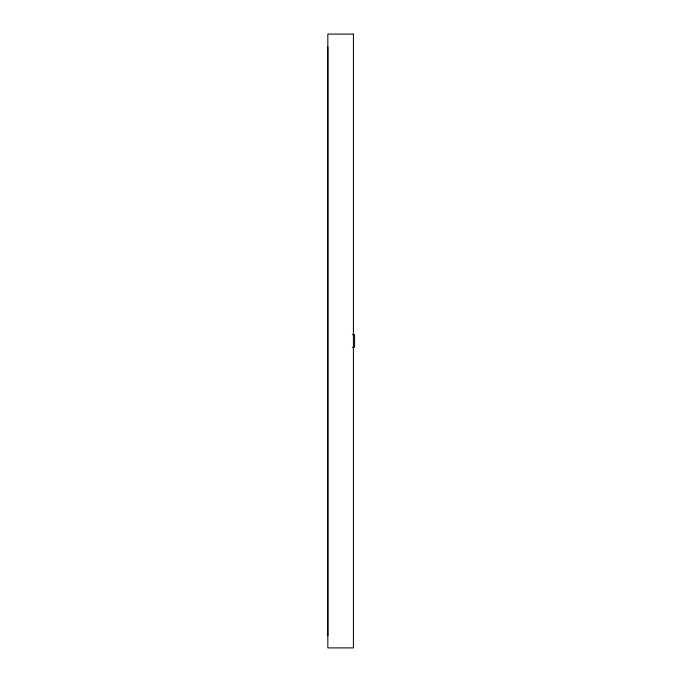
<?xml version="1.0" encoding="UTF-8"?>
<svg xmlns="http://www.w3.org/2000/svg" width="682" height="682" viewBox="0 0 682 682"><rect width="100%" height="100%" fill="white"/><g stroke="black" fill="none" stroke-linecap="round" stroke-linejoin="round"><path stroke-width="1.02" d="M327.837 46.888L327.837 635.88M352.432 334.606L354.563 334.606L354.563 347.394L352.432 347.394M353.412 34.1L327.837 34.1L327.837 647.9L353.412 647.9L353.412 34.1"/></g></svg>
